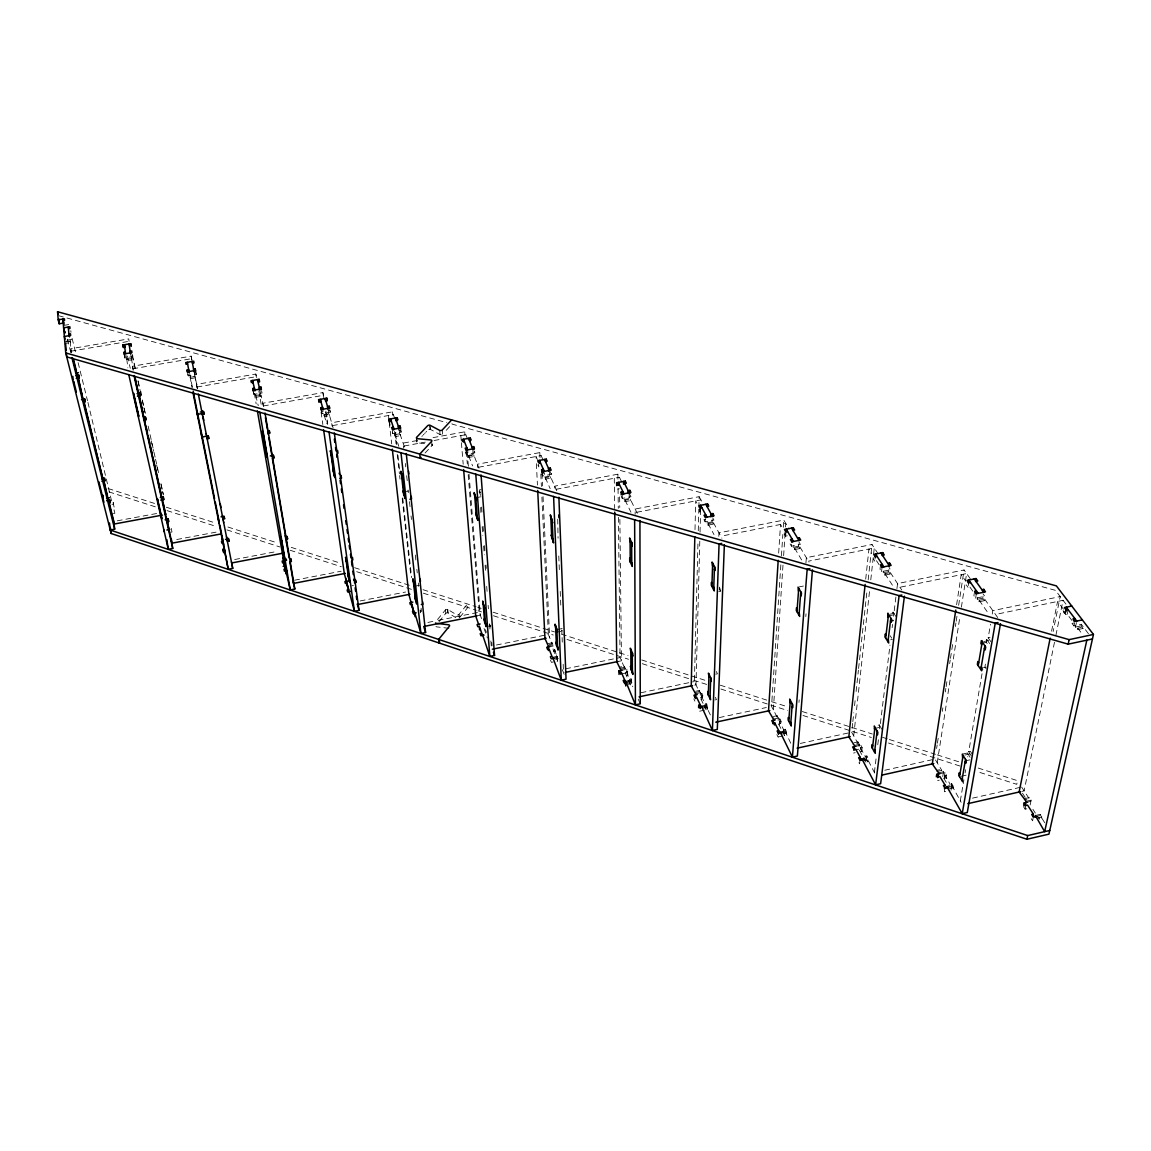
<?xml version="1.0" encoding="UTF-8"?>
<svg xmlns="http://www.w3.org/2000/svg" width="1151" height="1151" viewBox="0 0 1151 1151"><rect width="100%" height="100%" fill="white"/><g stroke="black" fill="none" stroke-linecap="round" stroke-linejoin="round"><path stroke-width="0.75" stroke-dasharray="5 3.75" d="M695.003 529.618L695.693 500.886L697.118 503.519M694.47 692.701L699.247 691.679L694.398 681.536L697.995 541.545M698.269 530.784L698.815 509.246M698.873 507.447L699.146 496.685L635.151 509.03L635.165 514.267M699.981 507.807L699.866 512.137L698.686 509.965M700.441 509.62L700.398 511.058L699.218 508.9M699.794 541.186L695.981 684.859L692.816 685.536M700.038 532.208L700.657 508.857M699.247 691.679L699.276 690.485L694.499 691.492M712.714 517.892L713.922 520.094L705.117 521.82L705.246 517.475M699.276 690.485L700.355 692.729L700.225 697.52L706.081 709.822L706.239 705.016L701.405 706.038M703.002 695.851L701.405 696.182L701.29 699.779L702.887 699.448L701.923 693.593L695.535 694.945M708.038 525.129L708.081 523.691L713.375 522.655L713.318 524.093L708.038 525.129L706.872 521.475M701.923 693.593L701.808 697.189L695.434 698.542M701.405 696.182L705.103 703.937L704.987 707.534L706.599 707.189L710.368 714.944M713.318 524.093L712.109 521.878L712.296 516.108M706.599 707.189L706.714 703.592L705.103 703.937M707.289 708.498L706.239 705.016M707.692 709.476L706.714 703.592M718.828 536.366L718.958 532.841L783.788 520.094L789.054 528.87M719.49 589.888L719.591 587.125M718.785 591.499L720.526 591.139L719.418 586.118M778.666 553.142L780.507 524.453L782.939 528.554M780.838 564.882L771.544 706.412L777.011 716.915L772.177 717.965M781.428 555.919L782.838 534.424M783.313 527.259L783.788 520.094M773.343 709.85L783.025 564.652M783.63 555.688L785.054 534.165M785.543 527L785.773 523.417L720.799 536.222M787.255 535.79L785.486 536.136L785.773 531.776M785.917 533.532L785.816 534.985L784.478 532.726M777.011 716.915L777.098 715.706L772.263 716.756M777.098 715.706L778.306 718.037L777.975 722.871L784.579 735.59L784.939 730.77L780.047 731.82M782.953 735.949L778.09 737L778.335 733.388M799.01 542.135L800.391 544.423L791.471 546.207L791.773 541.819M781.054 721.231L779.443 721.576L779.184 725.202L780.795 724.857L781.054 721.231L779.846 718.9L773.386 720.296M779.846 718.9L779.587 722.511L780.795 724.857M794.521 549.602L794.622 548.149L799.988 547.07L799.873 548.538L794.521 549.602L793.255 545.847M783.615 729.605L783.356 733.23L784.982 732.885L785.241 729.259L783.615 729.605L779.443 721.576M799.873 548.538L798.492 546.236L798.923 540.394M784.939 730.77L790.924 743.647M785.241 729.259L786.478 731.619L786.205 735.244L784.982 732.885M805.93 563.012L806.347 557.674L872.012 544.495L877.983 553.631M798.981 702.412L799.182 699.866M805.815 616.591L806.031 613.814M865.71 579.154L868.933 549.027L871.695 553.286M852.646 723.389L851.682 732.252L857.812 743.143L852.92 744.208M852.833 721.619L853.797 712.757M854.56 705.678L855.322 698.599M856.099 691.506L858.401 670.256M858.588 668.486L861.279 643.682M861.466 641.913L864.156 617.123M864.343 615.353L867.034 590.549M868.171 579.917L872.012 544.495M853.697 735.82L869.609 590.492M870.775 579.859L874.271 547.948L808.448 561.184M879.191 564.853L876.573 560.81L874.774 561.17L875.264 556.767M857.812 743.143L857.941 741.92L853.049 742.999M857.941 741.92L859.308 744.337L858.761 749.186L866.156 762.394L866.847 755.934L865.207 756.293L864.789 759.933L866.43 759.574L867.811 762.02L868.242 758.38L866.847 755.934M880.515 564.839L880.011 569.256L881.551 571.644L890.586 569.803L889.032 567.429M860.804 745.201L862.171 747.618L860.531 747.977L860.114 751.603L861.754 751.258L860.387 748.826L860.804 745.201L854.272 746.625M859.998 760.192L859.581 763.847L858.214 761.387M881.551 571.644L882.069 567.227M861.754 751.258L862.171 747.618M884.745 575.14L884.918 573.658L890.342 572.565L890.169 574.032L884.745 575.14L883.364 571.27M890.169 574.032L888.615 571.644L889.306 565.745M861.797 758.624L866.732 757.531L874.731 773.199M879.738 728.727L879.335 724.943L874.228 726.051M893.536 616.245L893.118 612.174L887.723 613.282M874.357 772.551L876.299 756.768M877.767 744.755L878.429 739.417M880.371 723.619L889.996 645.135M892.14 627.669L892.543 624.403M895.895 597.052L894.241 610.519L896.586 614.188M896.931 588.636L897.55 583.586L964.078 569.961L970.955 579.701M956.61 604.735L961.2 574.666L965.531 580.823M936.612 748.495L937.144 744.956M937.418 743.186L938.511 736.122M942.324 711.376L942.856 707.836M945.316 691.924L945.849 688.399M946.122 686.629L946.942 681.32M949.661 663.652L950.208 660.113M950.481 658.343L951.56 651.279M951.834 649.509L952.927 642.431M955.373 626.532L955.92 622.993M956.193 621.223L957.272 614.159M958.639 605.311L964.078 569.961M937.216 762.796L960.02 616.001M961.387 607.167L966.61 573.558L899.938 587.24M972.768 591.139L969.818 586.938L967.991 587.312L968.696 582.866M936.856 771.501L941.82 770.393L942.007 769.185L937.058 770.278M942.741 776.565L943.518 771.674L942.007 769.185M944.985 772.537L944.395 776.191L945.906 778.695L944.266 779.069L944.842 775.414L946.496 775.04L944.985 772.537L938.367 774.004M974.609 591.269L973.89 595.729L975.631 598.203L984.781 596.304L983.026 593.83M945.906 778.695L946.496 775.04M944.942 788.09L944.352 791.744L949.345 790.622M975.631 598.203L976.35 593.743M978.969 601.8L979.213 600.318L984.709 599.167L984.465 600.649L978.969 601.8L977.213 599.311L977.458 597.829M949.676 786.493L950.079 784.047L944.842 775.414M951.733 783.673L951.129 787.327L952.668 789.874L953.273 786.219L951.733 783.673L950.079 784.047M951.014 790.248L951.819 785.37L946.813 786.493M984.465 600.649L982.709 598.175L983.688 592.218M951.819 785.37L961.114 802.29M962.294 754.164L967.444 753.013L967.818 756.869M987.184 643.596L986.321 642.33L986.81 639.438L981.357 640.603M960.294 800.923L963.905 779.774M965.07 772.983L965.617 769.76M971.142 755.617L968.696 751.732L982.825 669.076M990.824 641.639L988.177 637.827L990.493 624.245M992.248 614.058L992.824 610.663L1060.215 596.563L1053.136 631.511M985.414 664.127L984.925 666.933L987.515 670.774M1051.582 631.165L1057.582 601.455L1063.395 609.152M1054.489 642.258L1024.117 790.881L1019.124 792.017M1055.913 635.266L1063.064 600.304L995.514 614.461M1065.308 611.685L1065.006 613.181L1063.092 610.634M1026.807 808.793L1025.124 809.167L1025.642 806.722M1071.969 620.49L1067.236 614.231L1065.394 614.62L1066.013 611.627M1067.236 614.231L1068.171 609.742M1024.462 798.679L1029.483 797.542L1029.224 798.765L1024.203 799.902M1030.131 805.038L1031.167 800.132L1029.483 797.542M1033.109 818.347L1032.591 820.807L1030.893 818.16M1088.414 633.669L1081.379 624.403L1073.955 625.971L1074.905 621.468M1077.451 629.669L1077.768 628.173L1083.35 626.993L1083.019 628.489L1077.451 629.669L1075.494 627.079L1076.444 622.576M1035.324 815.512L1040.375 814.347L1039.324 819.253L1032.893 809.297M1083.019 628.489L1081.048 625.899L1082.343 619.9M1041.828 818.232L1040.375 814.347M459.853 617.267L467.795 607.483L467.493 603.973L458.99 614.418A1.568 1.036 -5.3 0 1 456.645 614.85L447.825 609.455A1.568 1.036 -5.6 0 0 445.48 609.872L436.819 620.375M439.035 621.626L445.825 613.382A1.568 1.036 -5.6 0 1 448.171 612.965L455.494 617.454M425.107 452.99L432.028 445.566A1.726 1.007 -5.3 0 0 432.042 444.559M428.748 429.467A1.712 0.993 -5.3 0 1 430.575 429.496L440.085 434.574A1.712 0.993 -5 0 0 442.646 434.157L443.854 432.862M446.228 430.301L451.451 424.705M421.885 436.402L422.561 435.682M423.251 434.963L423.928 434.229M424.618 433.51L425.295 432.79M425.971 432.071L426.647 431.352M1035.051 816.735L1040.116 815.584L1044.935 823.023M1037.022 818.16L1042.101 816.994M972.552 798.147L1019.872 787.428M1026.145 801.283L1031.167 800.132M1025.886 802.506L1030.908 801.355L1021.628 787.039M946.611 787.716L953.273 786.219M948.352 789.054L953.359 787.917M938.554 772.796L943.518 771.674M937.648 780.551L939.302 780.177M961.229 776.263L966.336 775.112M884.759 770.249L934.972 759.099L941.82 770.393M968.696 751.732L970.422 751.344L972.868 755.229M964.826 755.07L969.976 753.919M966.336 760.638L969.789 759.876M853.869 750.265L860.387 748.826M853.582 753.042L855.222 752.682M861.653 759.833L868.242 758.38M863.164 761.084L868.113 759.991M800.333 743.431L848.258 732.986M873.926 728.597L879.019 727.49M854.402 745.416L859.308 744.337M779.961 733.029L786.478 731.619M781.284 734.194L786.176 733.129M983.501 667.681L986.206 667.091M773.458 719.087L778.306 718.037M702.498 708.325L707.333 707.304M699.664 711.189L704.484 710.153M719.303 717.577L766.321 707.52M695.564 693.736L700.355 692.729M988.177 637.827L990.004 637.438M983.673 641.567L989.5 640.33M1073.854 622.993L1071.998 623.382L1073.955 625.971M982.235 643.193L986.321 642.33M714.843 699.995L716.483 699.65L715.346 697.333M1075.494 627.079L1081.048 625.899M701.376 707.232L707.807 705.88M715.778 674.169L717.447 673.824L716.296 671.508M890.658 639.783L892.428 639.409M641.049 692.729L694.398 681.536M1066.416 611.454L1063.466 612.073L1065.394 614.62M619.612 668.357L624.346 667.379L624.331 666.184L619.598 667.163M620.547 669.335L625.281 668.357L625.324 673.119L630.489 684.989L630.46 680.212L625.698 681.205M889.939 614.202L894.255 613.31M620.562 670.529L626.863 669.22L627.842 674.975L626.273 675.292L626.245 671.724L627.813 671.393M888.73 615.871L892.759 615.022M977.213 599.311L982.709 598.175M620.605 674.098L626.892 672.788L627.842 674.975M626.245 671.724L629.511 679.205L631.093 678.874L632.072 684.658L631.093 678.874M625.698 682.414L632.057 681.075M626.648 683.421L631.424 682.428L632.791 686.73M628.245 684.284L631.439 683.622M624.346 667.379L620.058 657.566L562.235 669.508L565.414 677.536M617.958 661.508L621.468 660.789L619.871 518.267M548.236 645.812L552.912 644.862L553.127 649.596L557.659 661.077L551.387 662.357L550.552 660.228M548.293 647.006L554.523 645.725M554.379 649.596L556.652 655.379L558.221 655.063M552.739 657.293L557.444 656.329L558.293 658.458M552.782 658.473L557.501 657.509M555.142 659.106L558.379 658.617M557.257 629.554L562.12 628.575L562.22 631.065L557.357 632.043M496.441 645.006L548.394 634.46L552.149 643.941L547.473 644.905M799.37 586.852L803.369 586.046M883.191 572.738L888.615 571.644M547.416 643.711L552.092 642.762L552.912 644.862M489.952 629.05L489.563 623.943L491.146 623.626M486.11 626.662L490.873 625.712M793.154 547.3L798.492 546.236M427.899 622.432L436.459 620.72M438.171 620.375L479.262 612.174L482.499 621.353M476.902 615.871L480.327 615.181L469.004 474.011M705.678 519.274L703.923 519.619L705.117 521.82M706.843 522.914L712.109 521.878M414.705 586.247L419.453 585.312M360.162 600.951L405.54 592.031M294.57 580.219L341.156 571.213M351.918 585.773L353.415 585.471M621.238 496.297L622.274 498.426L630.964 496.757L629.914 494.642M624.029 499.52L629.237 498.512L630.288 500.642L625.065 501.649L624.015 498.095M625.065 501.649L625.065 500.225L630.288 499.217L637.697 514.18M636.748 512.281L700.901 499.879M234.689 559.515L276.945 551.458M617.713 489.103L619.439 488.772M543.545 473.593L541.833 473.91L542.725 475.967L551.315 474.341L551.185 471.507M544.509 477.046L549.66 476.082L550.566 478.14L545.416 479.104L544.322 472.802M481.06 489.621L479.377 489.938L480.543 492.973L480.284 489.535M545.416 479.104L545.344 477.694L550.509 476.715L556.739 490.772M476.082 497.692L481.147 496.743M621.77 482.024L617.886 474.198L554.696 486.168L554.911 491.362M556.091 489.304L619.411 477.277M170.535 532.266L172.003 531.992L171.24 528.582L171.513 530.338M403.397 491.952L408.346 491.017M176.75 539.517L218.532 531.676M467.22 452.084L465.536 452.401L466.284 454.372L474.759 452.803L474.543 449.998M468.097 455.465L473.176 454.516L473.953 456.501L468.86 457.436L467.766 451.25M117.273 520.813L158.579 513.159M468.86 457.436L468.759 456.041L473.838 455.091L479.003 468.241M543.157 460.141L539.805 452.602L477.42 464.213L477.809 469.363M478.6 467.234L541.128 455.58M404.116 446.012L425.28 442.142M434.1 440.516L465.853 434.704M111.949 504.354L113.388 504.08L113.201 502.397L114.222 507.462L113.388 504.08M113.431 513.533L114.87 513.274L114.035 509.879L114.222 511.591M398.821 430.503L400.49 430.201L401.138 432.1L392.779 433.61L392.146 431.711M394.606 434.704L399.627 433.783L400.275 435.697L395.253 436.603L394.448 433.308M404.447 446.991L400.116 434.301L395.095 435.222L398.836 446.329M417.194 440.531L403.123 443.106L403.67 448.199M433.035 437.625L464.716 431.826L467.579 439.106M394.865 418.878L392.462 411.842L331.632 422.791L332.107 426.158M332.452 425.611L393.412 414.619M323.158 411.511L321.503 411.799L322.035 413.641L330.294 412.159L329.718 408.03M328.107 410.619L329.761 410.317L330.294 412.159M323.877 414.72L328.826 413.828L329.373 415.669L324.409 416.561L323.69 413.338M324.409 416.561L324.208 415.18L329.172 414.302L333.085 427.769M253.479 392.62L253.896 394.405L262.054 392.966L261.622 391.182M255.522 394.117L255.752 395.469L260.644 394.606L261.076 396.39L256.184 397.253L255.939 395.886L260.845 395.023L263.565 406.418M263.464 405.958L323.661 395.268L322.884 392.592L262.802 403.238L263.378 406.576M196.994 387.024L256.443 376.636L255.824 374.046L196.49 384.391L197.138 387.7M194.346 373.01L195.943 372.737L196.274 374.449L188.217 375.859L187.412 371.802M190.145 377.298L194.994 376.449M190.419 378.65L195.253 377.801M123.977 353.961L124.883 357.961L132.84 356.609L132.61 354.94M125.876 355.026L126.783 359.026L131.545 358.206L133.128 370.392M191.843 359.673L191.152 356.148L132.552 366.234L133.329 369.73M132.912 368.766L191.627 358.666M71.089 351.156L127.516 341.588M123.761 352.292L124.668 356.306L126.25 356.033M66.902 340.178L71.621 339.387L71.477 337.775M65.665 341.761L70.384 340.969L69.06 335.675M65.478 342.063L70.197 341.257L70.528 342.581L65.808 343.372M64.039 325.359L68.7 324.568M424.546 443.523L417.928 442.89A1.726 1.007 -5.6 0 1 416.892 441.754M448.876 628.302L436.733 626.878A1.583 1.05 -6 0 1 435.956 626.489M58.528 315.676L446.818 422.662M108.122 488.528L156.032 503.922M166.305 507.217L215.928 523.158M227.912 527.014L277.535 542.955M291.232 547.358L340.854 563.299M354.551 567.688L411.022 585.83M423.007 589.686L476.039 606.721M477.737 607.268L481.161 608.361M493.117 612.203L554.609 631.957M561.443 634.158L617.799 652.272M619.511 652.818L628.058 655.552M641.726 659.94L706.628 680.802M720.296 685.19L769.832 701.103M771.53 701.65L786.91 706.585M802.276 711.534L850.1 726.885M851.812 727.446L872.314 734.021M882.558 737.316L887.68 738.971M889.392 739.518L935.504 754.322M937.216 754.883L959.416 762.005M978.206 768.048L1017.498 780.666L1016.765 784.335L977.429 771.659M108.957 491.894L156.795 507.303M167.053 510.612L216.604 526.568M226.862 529.877L279.837 546.941M290.081 550.236L341.343 566.752M356.724 571.702L411.411 589.326M423.367 593.182L476.341 610.246M478.053 610.793L481.478 611.9M493.448 615.756L553.3 635.035M566.983 639.438L628.547 659.278M642.229 663.681L691.837 679.665M693.535 680.212L707.218 684.615M720.9 689.032L787.601 710.512M802.995 715.476L850.877 730.899M852.589 731.446L871.393 737.503M888.5 743.014L960.322 766.149M1065.984 604.146L1055.496 590.362L452.012 424.086L451.652 419.914M1077.768 628.173L1082.803 634.834M984.709 599.167L997.788 617.684M979.213 600.318L989.213 614.576M966.279 584.866L967.991 587.312M986.81 639.438L991.198 645.826M890.342 572.565L901.78 590.06M884.918 573.658L893.449 586.809M873.264 558.825L874.774 561.17M1022.491 793.212L1025.354 797.643M1023.455 806.563L1025.124 809.167M893.118 612.174L896.241 617.065M967.444 753.013L971.516 759.487M890.227 635.769L891.766 638.23M943.662 778.076L948.597 786.262M799.988 547.07L808.995 562.091M794.622 548.149L802.679 561.674M784.148 533.877L785.486 536.136M790.104 543.905L791.471 546.207M879.335 724.943L882.227 729.921M860.531 747.977L865.207 756.293M699.146 496.685L703.779 505.131M713.375 522.655L721.893 538.193M708.081 523.691L714.008 534.582M719.317 588.866L720.526 591.139M776.867 734.64L778.09 737M625.065 500.225L630.949 512.209M693.852 698.873L694.916 701.132M550.394 472.298L551.315 474.341M537.388 459.58L536.049 456.515L536.308 461.868M545.344 477.694L550.164 488.643M537.905 464.961L538.797 466.975L538.654 464.141M624.331 666.184L625.281 668.357M630.46 680.212L631.424 682.428M638.215 699.161L640.258 703.822M562.22 631.065L561.789 629.985L562.278 642.129M554.681 649.279L555.516 651.38L553.962 651.696L553.804 648.157M473.982 450.832L474.759 452.803M468.759 456.041L472.586 465.91M480.658 495.462L479.19 491.664L479.794 495.419M489.563 623.943L490.686 627.079M485.42 629.611L486.413 632.417M484.067 628.489L487.42 637.999M389.34 423.367L389.973 425.251L389.657 422.475M420.791 611.929L420.173 609.944L420.561 613.454M324.208 415.18L326.625 423.611M71.722 352.163L70.858 348.71L128.739 338.898L129.085 341.315M67.492 339.2L70.945 353.04M72.125 338.423L75.534 352.264M78.11 362.637L87.505 400.706M87.936 402.433L111.575 500.987M255.752 395.469L258.241 405.67M127.516 356.091L130.264 368.306M132.236 354.594L135.732 370.291M138.062 380.751L140.005 389.47M142.336 399.944L145.832 415.64M148.162 426.1L153.601 450.516M153.989 452.257L155.155 457.494M155.543 459.235L158.651 473.19M160.982 483.65L163.313 494.124M132.192 355.285L135.3 369.255M138.019 381.47L139.976 390.203M142.307 400.663L143.472 405.9M143.861 407.655L145.026 412.892M151.241 440.819L153.572 451.293M156.694 465.263L157.86 470.5M160.967 484.456L162.133 489.693M162.521 491.448L163.298 494.93M130.351 352.868L131.545 358.206M189.656 373.571L192.476 387.657M195.483 370.406L196.274 374.449M193.872 370.68L197.526 388.606M191.152 356.148L192.591 363.802M197.31 388.693L194.936 376.075L190.102 376.924L192.088 387.801M187.901 374.133L188.217 375.859M254.342 393.311L256.155 403.857M253.191 390.304L253.896 394.405M255.824 374.046L256.414 377.557M258.831 390.707L261.536 406.533M259.723 389.153L260.644 394.606M260.845 395.023L261.076 396.39M321.431 409.511L322.035 413.641M321.071 412.101L322.856 424.532M325.92 411.238L327.69 423.654M322.884 392.592L323.632 397.915M325.647 412.101L327.416 424.503M329.172 414.302L329.373 415.669M328.064 408.332L328.826 413.828M126.783 359.026L127.847 367.831M124.668 356.306L124.883 357.961M388.462 415.511L389.067 420.82M389.268 422.59L391.7 443.854M392.304 429.452L392.779 433.61M395.397 432.33L396.778 444.732M397.973 455.364L399.757 471.32M402.721 497.894L411.655 577.629M392.462 411.842L392.865 415.382M394.649 431.323L396.045 443.71M397.224 454.328L399.411 473.809M399.613 475.579L400.016 479.118M402.203 498.599L410.936 576.493M408.015 490.038L408.303 492.7M400.692 427.927L401.138 432.1M400.116 434.301L400.275 435.697M399.009 428.23L399.627 433.783M405.339 463.479L405.713 466.874M406.677 475.708L407.224 480.816M409.497 501.678L410.087 507.015M411.051 515.907L411.439 519.461M415.31 555.041L415.899 560.379M416.863 569.27L417.252 572.824M418.36 582.996L418.734 586.42M421.108 608.246L421.482 611.627M416.648 437.308L417.065 441.495M416.461 437.567L416.835 442.056M416.619 439.97L416.72 441.02M430.172 425.323L430.575 429.496M431.625 441.365L432.028 445.566M447.825 609.455L448.171 612.965M429.524 425.165L429.927 429.337M447.235 609.282L447.581 612.792M445.48 609.872L445.825 613.382M432.157 444.085L432.258 445.135M442.272 429.97L442.646 434.157M458.99 614.418L459.307 617.943M439.696 430.388L440.085 434.574M70.83 330.711L70.974 332.308M70.384 340.969L70.528 342.581M70.197 341.257L71.218 352.724M460.832 435.625L461.278 440.977M461.422 442.761L463.191 464.213M464.716 431.826L465.004 435.409M466.299 451.465L467.306 463.968M468.184 474.687L479.262 612.174M465.954 450.156L466.284 454.372M467.277 452.573L468.428 466.86M473.838 455.091L473.953 456.501M472.744 448.904L473.176 454.516M481.607 507.059L481.996 512.209M483.06 526.28L483.463 531.546M484.528 545.603L484.916 550.869M485.981 564.911L486.254 568.421M491.837 642.402L492.096 645.812M480.701 507.433L480.917 514.252M482.168 526.726L482.83 535.503M483.636 546.02L484.298 554.796M485.103 565.328L485.636 572.335M486.7 586.377L487.103 591.643M488.139 605.325L488.412 608.764M490.858 640.963L491.247 646.056M536.395 463.652L537.445 485.075M539.805 452.602L540.064 457.954M540.812 473.996L541.402 486.485M541.905 497.174L548.394 634.46M552.092 642.762L552.149 643.941M542.538 471.709L542.725 475.967M541.963 473.421L542.538 485.909M543.042 496.613L549.631 637.582M556.652 655.379L556.811 658.933M550.509 476.715L550.566 478.14M549.415 470.414L549.66 476.082M557.444 656.329L557.659 661.077M557.717 519.115L558.062 538.164M558.782 555.976L559.429 571.903M560.22 591.369L560.796 605.527M563.17 664.199L563.515 672.76M614.274 478.255L614.677 508.541M617.886 474.198L617.972 481.391M618.058 488.585L618.288 508.354M618.404 517.346L620.058 657.566M619.626 496.887L619.756 507.577M622.231 494.124L622.274 498.426M629.511 679.205L629.539 682.788M626.863 669.22L626.892 672.788M630.288 499.217L630.288 500.642M629.194 492.786L629.237 498.512M131.487 358.551L126.696 359.357L126.998 360.695L131.775 359.875L131.487 358.551"/><path stroke-width="1.5" d="M694.83 536.798L691.219 685.867L695.564 693.736L695.434 698.542M700.484 508.181L700.556 505.303L707.002 517.13M698.614 707.692L698.686 705.29L700.283 704.959L696.6 697.204L695.003 697.535L693.938 695.276L697.132 694.6M700.182 708.556L700.283 704.959M705.721 517.821L705.808 514.929L704.052 515.274L705.246 517.475L714.066 515.763L712.857 513.562L711.088 513.907L711.001 516.799M701.376 707.232L701.405 706.038L712.411 730.482L717.303 729.432L724.367 544.653M707.462 506.828L707.548 503.937L698.801 505.634L699.981 507.807L701.736 507.462M712.757 516.454L712.857 513.562M708.311 695.089L709.002 674.27M711.894 586.377L712.656 563.17M709.994 698.571L710.699 677.752M713.678 589.787L714.469 566.565M712.411 730.482L719.073 543.919L721.763 543.387M778.205 560.307L768.523 710.886L773.458 719.087L773.141 723.907M786.018 532.079L786.205 529.172L793.571 541.474M774.422 725.044L774.594 722.627L772.968 722.972L771.76 720.641L774.997 719.936M778.493 734.28L778.738 730.669L774.594 722.627M791.989 542.092L792.19 539.186L790.406 539.531L791.773 541.819L800.708 540.049L799.326 537.762L797.542 538.121M793.097 530.683L793.298 527.762L784.435 529.518L785.773 531.776L787.557 531.417M779.961 733.029L780.047 731.82L792.42 757.113L797.37 756.034L812.448 569.874M799.125 540.682L799.326 537.762M788.752 721.202L790.32 700.254M796.967 611.699L798.736 588.29M790.651 724.813L792.248 703.865M799.01 615.253L800.794 591.83M792.42 757.113L807.168 569.184L809.887 568.637M865.135 584.478L848.819 736.885L854.402 745.416L853.869 750.265M875.22 556.998L875.537 554.063L883.867 566.853M882.385 555.545L882.716 552.609L873.738 554.422L875.264 556.767L877.062 556.408M859.998 759.804L860.272 757.387L855.625 749.042L853.984 749.402L852.632 746.985L855.898 746.265M881.983 567.414L882.328 564.479L880.515 564.839L882.069 567.227L891.119 565.386L889.55 563.012L887.752 563.371M861.653 759.833L861.797 758.624L875.623 784.824L880.63 783.702L904.413 596.204M889.205 565.961L889.55 563.012M872.429 748.366L874.961 727.288M885.666 638.114L888.5 614.505M874.559 752.121L877.12 731.029M887.968 641.798L890.831 618.188M875.623 784.824L899.132 595.556L901.88 594.995M955.79 610.044L932.281 763.904L938.554 772.796L937.792 777.673M936.338 776.824L936.713 774.378L940.022 773.645M968.336 583.01L968.797 580.046L978.192 593.369M975.588 581.514L976.062 578.55L966.969 580.421L968.696 582.866L970.523 582.478M944.496 788.823L945.086 785.169L939.878 776.522L938.223 776.896L936.713 774.378M975.962 593.858L976.436 590.88L974.609 591.269L976.35 593.743L985.515 591.844L983.76 589.37L981.932 589.744M946.611 787.716L946.813 786.493L962.222 813.656L967.286 812.505L1000.492 623.713M983.271 592.348L983.76 589.37M959.531 776.637L963.099 755.444M978.221 665.666L982.22 641.87M961.919 780.536L965.531 759.343M980.796 669.508L984.839 645.697M962.222 813.656L995.227 623.123L998.018 622.547M1050.172 638.172L1019.124 792.017L1026.145 801.283L1025.124 806.175M1023.714 805.34L1024.217 802.894L1027.555 802.132M1065.625 610.188L1066.243 607.196L1076.775 621.08M62.859 319.057L63.837 322.999L59.19 323.776L58.197 319.834L64.413 318.798L64.557 320.366L63.003 320.625L65.736 352.911L111.129 533.489L1026.922 839.252L1027.699 835.568L1049.755 830.475M66.456 353.53L66.744 356.896L1068.171 644.157L1069.121 639.639L1093.45 634.446L1048.935 834.144L1026.922 839.252M1032.835 816.548L1033.353 814.088L1027.57 805.11L1025.886 805.499L1024.217 802.894M1074.171 621.497L1074.804 618.49L1072.948 618.893L1074.905 621.468L1082.343 619.9M1035.051 816.735L1035.324 815.512L1044.662 831.655L1086.832 640.157M439.783 641.999L439.006 642.949L438.646 639.424L449.365 626.245A1.583 1.05 -5.7 0 0 448.545 624.777L436.373 623.353A1.583 1.05 -6 0 1 435.553 622.921M421.05 457.364L420.187 458.285L419.755 454.07L431.625 441.365A1.726 1.007 -5.3 0 0 430.747 439.955L417.496 438.704A1.726 1.007 -5.6 0 1 416.461 437.567M451.652 419.914L442.272 429.97A1.712 0.993 -5 0 1 439.696 430.388L430.172 425.323A1.712 0.993 -5.3 0 0 427.611 425.741L416.648 437.308M1033.353 814.088L1031.67 814.476L1033.368 817.124L1036.734 816.347M967.775 803.671L1020.692 791.658M948.28 787.342L944.942 788.09L943.417 785.543L945.086 785.169M881.68 775.155L933.749 763.573M860.272 757.387L858.632 757.746L859.998 760.192L863.293 759.473M797.096 748.164L850.258 736.568M778.738 730.669L777.112 731.014L778.335 733.388L781.587 732.683M1068.171 644.157L1092.443 638.963M715.764 722.181L769.846 710.599M625.741 685.982L625.698 681.205L635.424 704.844L640.258 703.822L639.927 520.468M702.988 706.901L699.765 707.577L698.686 705.29M639.078 696.83L692.542 685.593M1071.768 606.03L1064.387 607.584L1066.315 610.131L1068.171 609.742M619.022 674.428L618.979 670.86L622.13 670.199M893.176 620.49L890.486 621.051L891.262 622.274L891.608 619.411L887.723 613.282L888.155 617.368M624.777 683.78L624.748 680.198L623.166 680.529L624.115 682.744L627.295 682.068M975.976 581.356L977.803 580.982L976.062 578.55M565.27 672.4L617.958 661.508M552.782 658.473L552.739 657.293L561.271 680.155L566.047 679.162L558.882 497.246M549.847 646.689L546.739 647.322L547.559 649.423L549.113 649.106L551.948 656.343L550.379 656.674L551.214 658.804L554.365 658.156M492.355 649.207L546.149 638.287M482.485 635.41L482.398 634.23L489.822 656.372L494.542 655.408L481.06 474.96M415.051 616.663L414.533 611.972L420.921 633.424L425.582 632.489L406.26 453.523M480.14 624L477.061 624.619L477.766 626.648L479.32 626.345L481.765 633.352L480.212 633.654L480.931 635.726L484.039 635.093M882.457 555.314L884.256 554.955L882.716 552.609M423.712 626.504L476.902 615.871M323.618 429.855L344.322 573.572L354.436 611.296L359.054 610.375L334.308 432.905M412.864 602.102L409.814 602.707L410.418 604.678L411.943 604.376L414.432 614.663L408.893 594.463L392.304 449.178M792.881 530.366L794.65 530.021L793.298 527.762M421.324 604.52L422.892 604.217L422.633 601.8M414.043 611.152L412.504 611.454L413.123 613.454L416.187 612.85M350.695 591.369L347.66 591.959L347.142 590.031L348.652 589.729L346.897 583.169L345.386 583.456L344.883 581.557L347.89 580.967M357.472 604.577L409.929 594.261M345.358 573.371L293.505 583.413L289.836 561.746L291.361 561.458L290.958 559.084M706.987 506.454L708.743 506.109L707.548 503.937M286.34 572.781L290.239 589.916L294.8 589.024L265.032 413.051M353.616 579.816L355.17 579.514L355.976 582.449L354.422 582.751M283.16 566.421L284.642 566.134L257.378 410.893M287.419 570.623L284.426 571.198L283.995 569.313L285.491 569.026L284.052 562.681L282.556 562.954L282.139 561.112L286.613 560.249M616.663 485.578L616.634 482.729L625.266 481.075L626.302 483.161L624.576 483.492M619.382 484.485L617.655 484.816L616.634 482.729M231.696 562.954L282.844 553.199M621.223 494.872L621.195 492.009L622.936 491.678L622.964 494.542M621.195 492.009L622.231 494.124L630.935 492.455L629.885 490.34L628.144 490.671L628.173 493.534M193.066 393.052L228.215 569.27L232.718 568.407L231.466 561.76M283.434 559.674L286.412 559.098M128.768 374.607L168.262 549.3L172.722 548.466L171.269 538.812M225.467 539.387L228.502 538.812L228.963 541.171L227.452 541.445L226.92 538.697L228.43 538.409L228.963 541.171M223.294 551.128L222.963 549.3L224.445 549.027L223.294 542.855L221.812 543.143L221.481 541.344M221.035 516.842L224.085 516.267L224.603 519L224.128 516.612L222.603 516.885M166.852 530.021L169.787 529.474M545.43 461.45L547.128 461.134L546.236 459.12L537.704 460.717L538.596 462.731L540.294 462.414M541.761 472.5L541.632 469.666L543.358 469.335L543.488 472.169M541.632 469.666L542.538 471.709L551.128 470.097L550.221 468.054L548.509 468.371L548.624 471.205M220.762 533.992L171.931 543.186L166.319 517.432M409.9 499.304L411.554 498.987L411.267 496.326M339.833 478.384L341.459 478.082L341.084 475.449M162.406 515.101L114.107 524.05L108.841 502.872L108.554 500.282L110.036 500.009L110.309 502.599L108.841 502.872M109.532 523.043L110.28 530.079L114.668 529.172L113.719 520.497M165.125 519.777L168.118 519.216L168.636 521.561L167.154 521.835M106.511 498.239L109.46 497.692M106.784 500.814L109.733 500.282L110.309 502.599M469.349 440.257L471.032 439.955L470.27 438.013L461.839 439.567L462.601 441.509L464.285 441.193M160.334 497.477L163.341 496.915L163.744 499.577L160.723 500.124M471.968 446.948L473.665 446.631L474.442 448.602L465.954 450.156L465.191 448.199L466.889 447.883L467.105 450.688M83.721 401.944L85.275 401.67L85.03 399.167L83.476 399.44L83.721 401.944L102.827 478.687L104.309 478.413L104.899 480.787L101.921 481.319M393.656 430.014L393.34 427.237L391.671 427.539L392.304 429.452L400.692 427.927L400.03 426.028L398.361 426.33L398.663 429.107M271.65 455.465L273.262 455.177L273.924 457.94L272.312 458.227L285.649 536.999L287.189 536.697L287.606 539.128L286.944 536.294M270.255 455.911L273.478 455.336L273.924 457.94M267.694 430.963L269.32 430.661L269.766 433.337L269.118 430.589M389.182 421.985L388.865 419.209L397.181 417.712L397.829 419.583L396.16 419.885M391.167 420.791L389.498 421.093L388.865 419.209M101.648 478.744L104.626 478.212L104.899 480.787M320.784 401.138L319.144 401.44L318.626 399.627L326.826 398.16L327.359 399.972L325.719 400.26M321.316 410.418L320.913 407.67L322.568 407.382L322.956 410.13M320.913 407.67L321.431 409.511L329.718 408.03L329.172 406.202L327.531 406.49L327.906 409.238M201.914 437.063L208.273 435.841L208.791 438.517L207.194 438.804L206.691 436.128M144.004 417.453L145.573 417.18L145.947 419.77L144.379 420.043L144.004 417.453L145.155 422.618M200.288 412.058L203.497 411.483L204 414.144L203.497 411.483M197.44 414.374L202.245 413.526M137.386 396.174L140.566 395.627L140.192 393.052L137.027 393.613M257.853 381.369L259.479 381.082L259.061 379.326L250.947 380.751L251.364 382.506L252.99 382.218M253.234 391.254L252.774 388.534L254.4 388.247L254.875 390.966M252.774 388.534L253.191 390.304L261.363 388.865L260.932 387.096L259.292 387.383L259.766 390.103M194.073 371.672L193.541 368.967L195.152 368.694L195.483 370.406L187.412 371.802L187.095 370.09L188.706 369.802L189.239 372.507M81.534 399.67L84.642 399.138L85.275 401.67M134.466 375.773L138.393 393.282L139.976 393.009L140.566 395.627M78.455 372.679L76.887 372.953L77.117 375.427L72.801 358.09M75.966 375.801L79.102 375.269L79.333 377.758L76.196 378.291M187.627 363.975L186.03 364.263L185.714 362.565L193.728 361.184L194.044 362.867L192.447 363.155M124.596 346.379L122.999 346.652L122.783 345.012L130.696 343.674L131.286 346.336M129.344 345.573L130.926 345.314L130.696 343.674M125.344 352.033L123.761 352.292L123.977 353.961L131.948 352.594L131.718 350.94L130.121 351.213L130.725 353.875M68.441 328.611L69.995 328.352L69.851 326.769L63.607 327.819L64.916 333.085L64.787 331.488M58.197 319.834L57.55 311.748L1056.388 585.888L1093.45 634.446M65.736 352.911L1069.121 639.639M110.28 530.079L1027.699 835.568M974.25 578.924L983.688 592.218M981.731 644.761L980.868 643.481L981.357 640.603L985.716 646.977L985.227 649.869L984.35 648.588M978.695 662.832L977.832 661.566L977.357 664.386L981.659 670.788L982.148 667.968L981.285 666.688M880.932 552.969L889.306 565.745M962.668 758.02L962.294 754.164L966.336 760.638L965.905 763.214L965.085 761.904M885.997 635.309L885.234 634.072L884.903 636.877L888.73 643.035L888.299 638.992M959.948 774.119L959.157 772.825L958.74 775.342L962.725 781.846L962.351 778.018M791.528 528.108L798.923 540.394M798.521 591.125L798.046 587.125L801.47 593.01L801.254 595.858L800.578 594.664M874.645 729.849L874.228 726.051L877.853 732.281L877.537 734.842L876.817 733.59M797.183 608.922L796.506 607.742L796.291 610.519L799.686 616.447L799.211 612.476M872.717 745.862L872.012 744.611L871.71 747.114L875.278 753.373L874.861 749.618M705.808 504.282L712.296 516.108M790.133 702.786L789.687 699.06L792.895 705.059L792.694 707.606L792.061 706.397M712.57 565.975L712.066 562.033L715.073 567.702L714.972 570.522L714.368 569.385M788.939 718.713L788.306 717.505L788.118 720.008L791.284 726.022L790.838 722.324M711.994 583.615L711.39 582.478L711.304 585.24L714.282 590.938L713.778 587.039M629.194 492.786L623.54 481.406L623.569 484.269M623.971 493.793L618.36 482.398L618.389 485.247M708.915 676.788L708.426 673.119L711.275 678.903L711.189 681.435L710.613 680.27M708.397 692.614L707.836 691.463L707.75 693.938L710.555 699.736L710.081 696.096M630.086 541.833L629.554 537.963L632.172 543.416L632.187 546.207L631.669 545.114M630.201 559.328L629.683 558.235L629.698 560.969L632.302 566.45L631.77 562.609M630.806 651.797L630.288 648.171L632.777 653.754L632.791 656.271L632.302 655.149M544.524 459.436L549.415 470.414M630.906 667.508L630.417 666.386L632.892 674.457L632.388 670.875M544.25 471.378L539.416 460.4L539.546 463.22M624.748 680.198L621.497 672.702L619.929 673.033L618.979 670.86M550.883 518.655L550.307 514.842L552.696 522.871L552.235 521.82M551.631 535.978L551.185 534.927L553.545 542.927L552.984 539.157M555.631 627.727L555.084 624.159L557.357 632.043L556.926 630.964M556.307 643.337L555.875 642.258L558.134 650.114L557.602 646.589M468.586 438.33L472.744 448.904M467.651 449.854L463.522 439.25L463.752 442.056M474.744 496.369L474.14 492.614L476.284 500.44L475.895 499.419M476.082 513.547L475.708 512.526L477.838 520.324L477.248 516.612M483.219 604.548L482.657 601.038L484.715 608.721L484.341 607.685M484.442 620.058L484.067 619.008L486.11 626.662L485.549 623.195M493.434 652.257L494.542 655.408M399.009 428.23L395.527 418.014L395.829 420.777M393.987 429.136L390.534 418.906L390.851 421.683M402.505 476.14L400.879 471.248L401.498 474.931M402.476 477.881L402.807 478.859M403.397 491.952L403.066 490.973L404.979 498.556L402.174 475.162M404.361 494.901L404.692 495.894M414.432 583.802L412.849 578.752L413.439 582.219M414.389 585.24L414.705 586.247M415.151 597.599L414.835 596.592L416.676 604.059L414.115 582.78M416.101 600.635L416.417 601.656M424.028 627.511L425.582 632.489M328.064 408.332L325.186 398.462L325.575 401.195M336.739 456.242L337.013 457.192L336.624 454.501M323.1 409.209L320.266 399.325L320.654 402.073M340.638 475.234L341.459 478.082M339.099 473.104L339.358 474.068M330.999 454.3L330.351 450.674L332.064 458.084L331.805 457.134M333.402 471.162L333.128 470.212L334.84 477.607L334.193 474.011M351.616 562.695L351.889 563.673M346.134 560.666L345.53 557.271L347.199 564.58L346.926 563.602M357.299 603.958L359.054 610.375M348.307 575.946L348.048 574.968L349.703 582.248L349.098 578.881M57.55 311.748L58.212 314.367M73.894 382.118L76.369 391.987M98.928 481.866L103.921 502.224M73.448 359.098L76.455 371.212M83.476 399.44L102.827 478.687M108.554 500.282L113.417 519.82M63.003 320.625L63.981 324.568M71.952 357.731L114.668 529.172M65.003 339.113L64.341 336.48L70.643 335.416L70.499 333.804L68.916 334.078L69.578 336.711M78.685 375.168L79.333 377.758M257.436 379.614L259.723 389.153M267.636 431.496L268.356 434.546M254.817 390.016L252.573 380.463L253.033 383.182M263.478 435.423L262.414 430.848L266.399 453.739M262.86 433.51L263.075 434.416M263.723 437.164L263.939 438.085M265.737 450.199L265.953 451.12M266.183 452.818L267.248 457.422L263.262 434.502M290.699 558.609L291.361 561.458M285.175 535.647L289.246 557.947M286.47 541.833L286.685 542.783M293.217 582.19L294.8 589.024M281.635 541.243L280.556 536.524L284.196 557.415M280.959 538.941L281.175 539.877M281.837 542.711L282.053 543.66M283.563 554.091L283.779 555.041M284.426 557.875L284.657 558.825M283.98 556.465L285.06 561.199L281.419 540.294M286.153 571.63L285.721 569.745L286.513 574.363L284.225 564.278M122.783 345.012L123.387 347.674M133.861 394.16L138.739 415.727M161.744 517.662L157.687 499.663L157.86 500.397M134.336 397.584L138.71 416.662L138.508 415.756M157.701 500.685L161.773 518.698M133.991 375.514L172.722 548.466M124.97 347.401L124.366 344.739L125.574 353.688M140.393 391.211L141.17 394.707M145.371 417.209L145.947 419.77M163.744 499.577L163.212 497.189L161.701 497.462L144.379 420.043M135.286 378.478L138.393 393.282M145.932 426.057L147.472 432.934M148.234 436.373L149.774 443.25M150.536 446.689L152.076 453.566M152.853 456.99L161.313 494.815M163.111 502.886L165.701 514.497L165.571 513.605M169.326 530.654L166.751 519.159L168.247 518.885L168.636 521.561M166.766 520.396L161.715 496.311L162.377 499.577M187.095 370.09L187.642 372.78M222.963 549.3L223.639 552.739M193.167 391.182L214.575 498.613M215.28 502.138L219.15 521.518M219.841 525.029L221.596 533.834M222.388 538.136L222.618 539.272M222.949 541.071L223.639 544.495M224.445 549.027L228.215 569.27M195.152 368.694L195.684 371.385M208.273 435.927L208.791 438.517M201.9 410.706L202.605 414.216M203.08 416.777L203.77 420.302M220.287 503.965L220.978 507.49M198.317 393.944L232.718 568.407M222.388 515.648L223.251 520.209M223.553 521.691L223.726 522.597M226.517 536.74L226.689 537.661M206.173 433.625L206.346 434.517M201.727 410.893L202.562 415.31M202.907 417.065L203.08 417.942M192.116 361.457L193.872 370.68M221.855 535.201L222.719 539.92M224.546 549.689L224.891 551.516M221.294 533.935L221.452 534.841M221.755 536.28L222.618 540.869M217.812 516.497L218.661 521.072M218.963 522.54L219.136 523.46M200.749 430.92L200.907 431.798M201.252 433.51L202.087 437.955M196.922 411.741L197.742 416.158M198.101 417.914L198.26 418.806M187.311 362.292L189.023 371.528M283.017 557.818L283.204 558.983M259.781 412.187L290.239 589.916M260.932 387.096L261.392 389.829M259.061 379.326L259.522 382.046M265.435 417.626L267.406 429.294M268.874 437.955L272.082 456.544M162.766 502.224L162.895 503.116M166.852 539.646L168.262 549.3M163.917 529.949L164.176 531.704M161.615 517.993L161.744 518.885M346.897 583.169L347.401 586.65M345.717 578.19L345.875 579.356M318.626 399.627L319.014 402.361M157.399 498.613L157.831 501.577M329.028 432.042L354.436 611.296M331.416 454.458L334.567 476.658M346.58 561.156L349.444 581.269M330.61 451.609L333.776 473.795M345.789 558.235L348.652 578.334M143.515 415.482L143.933 418.345L138.494 392.477L142.868 412.331L142.738 411.468M139.559 398.519L139.674 399.368M334.337 439.078L334.812 442.444M335.516 447.48L335.977 450.847L337.631 450.559L338.006 453.249M340.077 480.154L340.567 483.679M341.315 488.974L341.804 492.513M343.53 504.857L344.02 508.397M345.76 520.756L346.25 524.28M346.983 529.575L347.487 533.1M348.221 538.395L348.71 541.934M349.213 545.459L349.703 548.998M350.436 554.293L350.94 557.818L352.508 557.516L352.839 559.962M351.544 561.228L352.091 566.091M352.81 571.184L353.285 574.579M354.019 578.953L354.364 581.356M355.127 587.787L355.601 591.154M356.306 596.189L356.767 599.542M329.172 406.202L329.56 408.95M326.826 398.16L327.215 400.908M355.645 580.061L355.976 582.449M129.113 343.933L130.351 352.868M138.034 412.303L138.149 413.166M134.811 399.339L134.926 400.203M133.746 393.311L134.135 396.16M411.943 604.376L412.346 607.886M401.195 472.227L403.684 494.613M413.166 579.759L415.425 600.016M400.03 426.028L400.347 428.805M397.181 417.712L397.483 420.475M400.98 452.674L420.921 633.424M408.547 471.205L408.85 473.924M420.187 579.082L420.446 581.543M107.892 497.103L108.352 501.419L103.043 477.622M107.316 494.786L107.403 495.649L103.633 479.981M110.582 528.251L111.129 533.489M102.885 495.592L102.971 496.455M102.655 494.858L103.014 498.297M82.138 393.527L82.21 394.361M78.095 377.298L83.174 400.246L77.462 374.708M73.722 381.427L73.793 382.247M72.844 376.348L73.146 379.672M68.297 327.028L69.06 335.675M65.607 343.703L66.183 350.321M463.637 469.579L475.723 616.102L478.6 624.302M479.32 626.345L479.593 629.87M58.802 318.913L59.19 323.776M473.665 446.631L473.881 449.437M475.766 474.14L489.822 656.372M475.694 496.671L477.449 519.288M484.154 605.21L485.736 625.612M470.27 438.013L470.486 440.819M474.529 493.635L476.298 516.224M483.032 602.088L484.629 622.475M537.704 490.427L544.97 638.517L548.236 645.812L548.466 650.545M546.236 459.12L546.365 461.954M550.221 468.054L550.336 470.888M552.12 519.043L553.099 541.876M556.825 628.475L557.703 649.035M550.754 515.893L551.746 538.697M555.516 625.238L556.408 645.783M553.588 496.455L561.271 680.155M558.854 514.957L558.954 517.734M614.735 512.109L616.763 661.753L620.547 669.335L620.605 674.098M625.266 481.075L625.295 483.938M631.654 542.322L631.784 565.357M632.287 652.646L632.403 673.335M629.885 490.34L629.899 493.204M630.072 539.056L630.23 562.062M630.791 649.293L630.921 669.968M634.633 519.705L635.424 704.844"/></g></svg>
